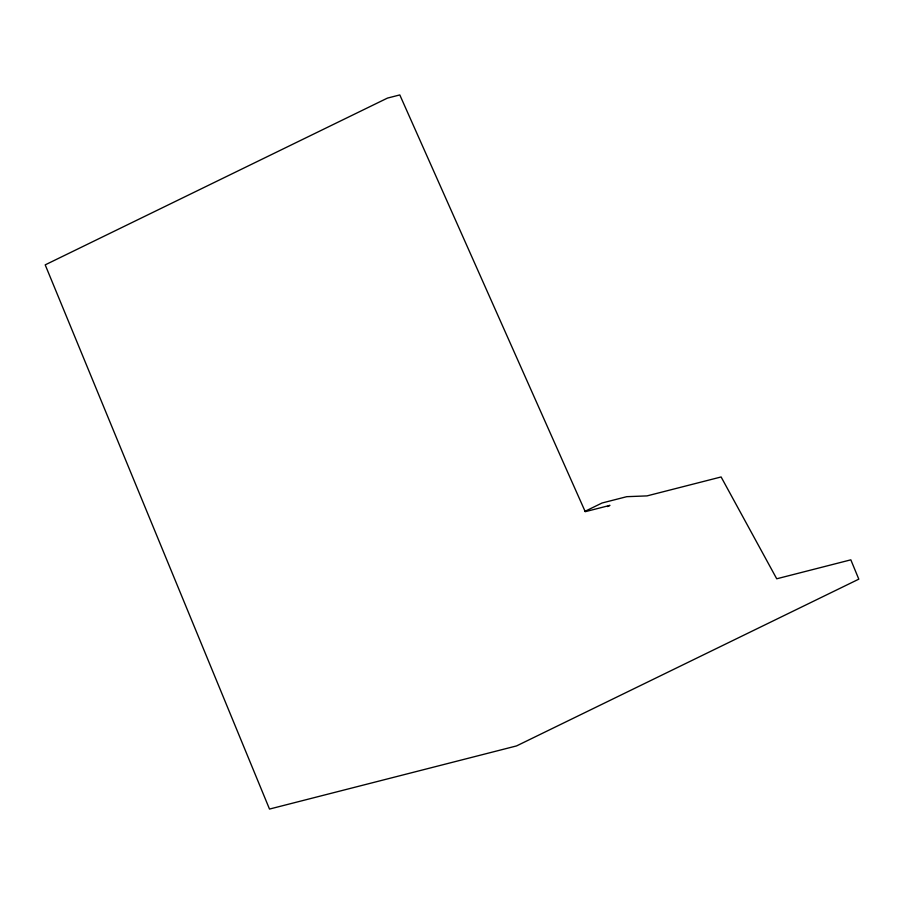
<?xml version="1.0" encoding="UTF-8"?>
<svg xmlns="http://www.w3.org/2000/svg" width="904" height="904" viewBox="0 0 904 904"><rect width="100%" height="100%" fill="white"/><g stroke="black" fill="none" stroke-linecap="round" stroke-linejoin="round"><path stroke-width="1.36" d="M584.956 511.336L602.064 502.997L626.766 496.68L646.993 495.9L721.109 476.962L776.728 578.786L850.833 559.836L858.8 579.159L516.546 745.924L269.505 809.069L45.2 264.861L387.454 98.095L399.805 94.931L585.238 511.687L609.94 505.37L607.499 506.568"/></g></svg>
